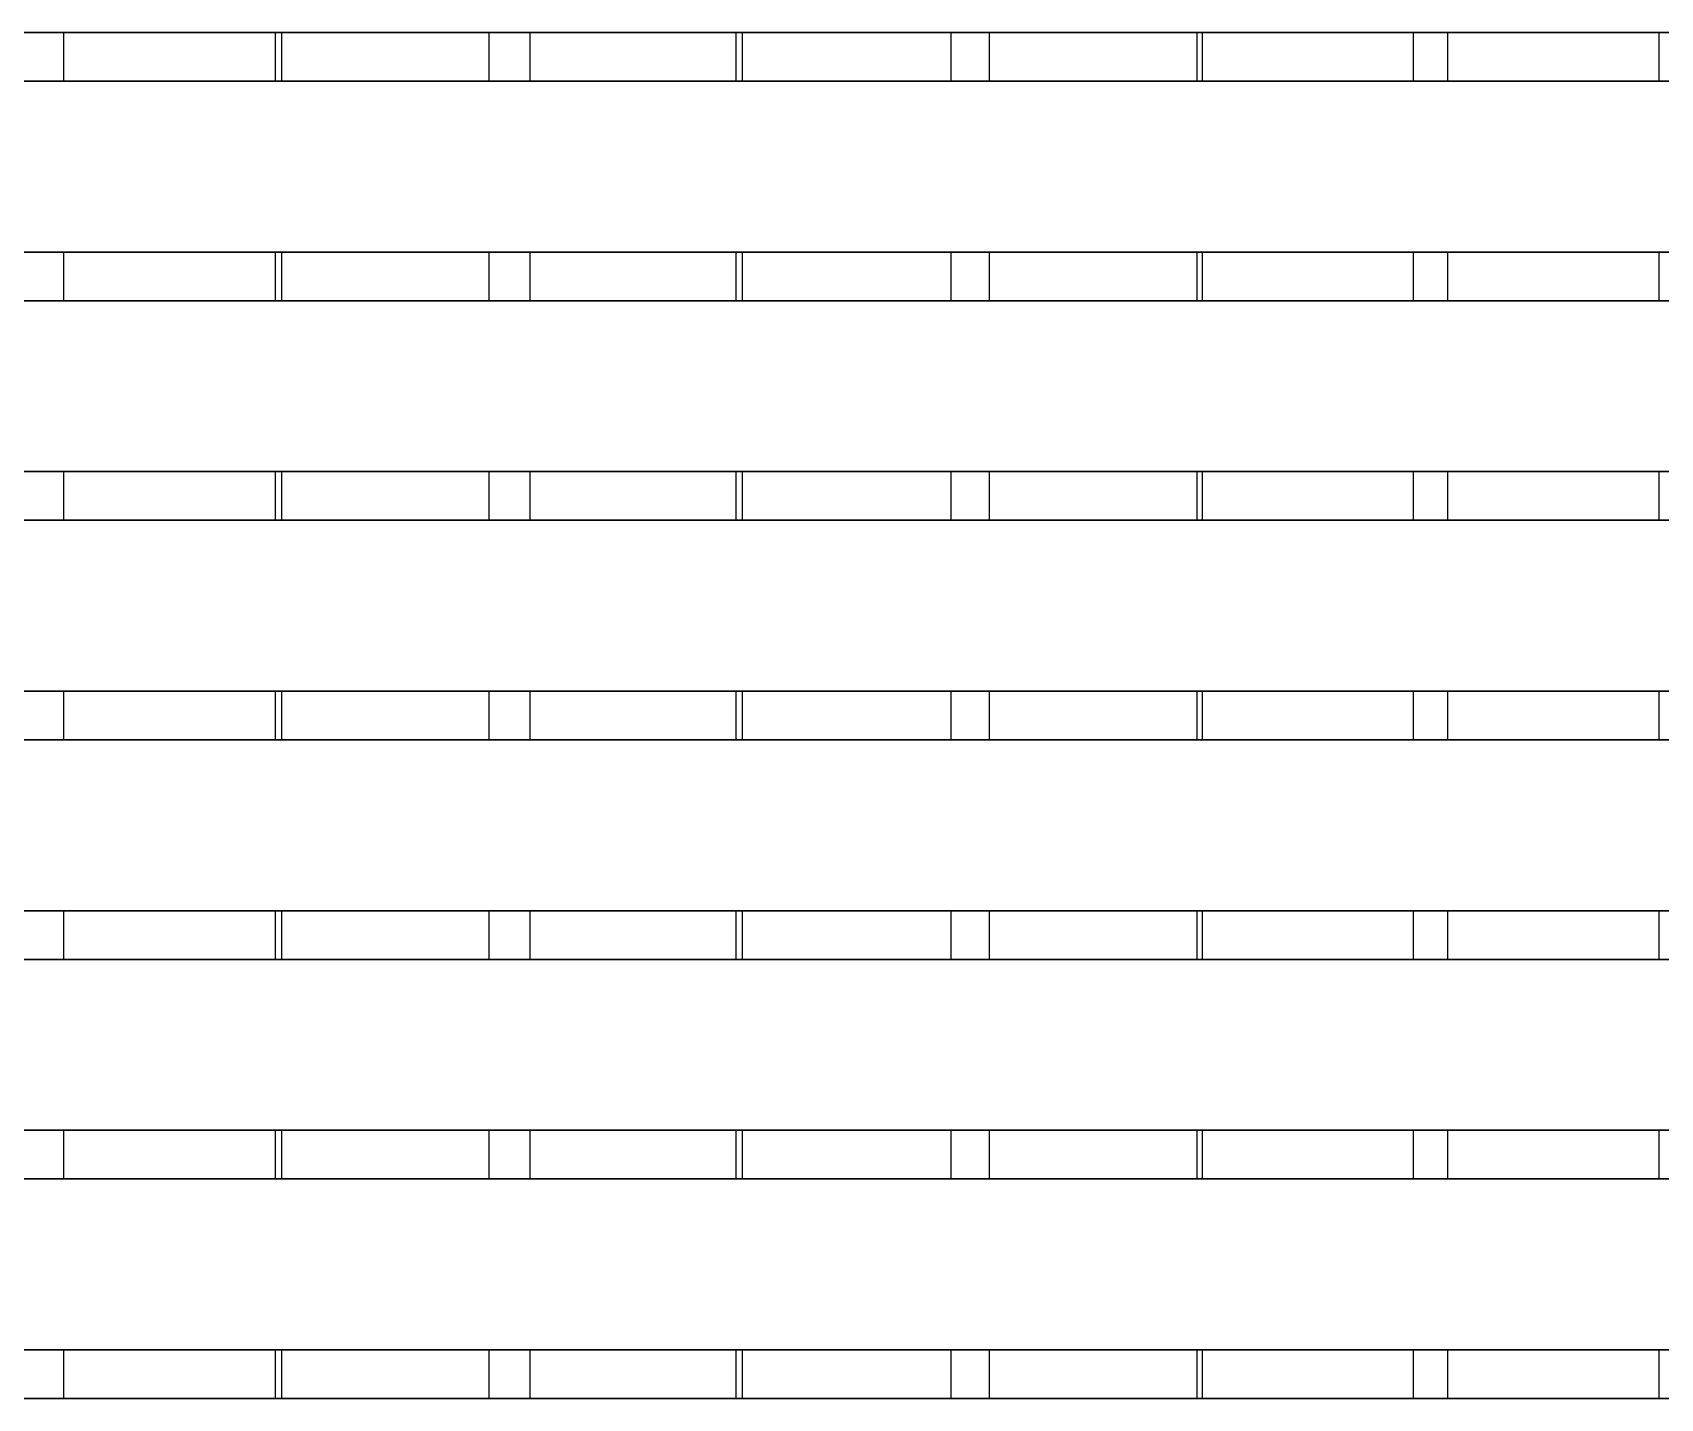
# Model space of a CAD drawing. Header units: inches. Extents: x -140 to 530, y -422 to 58.
# Drawn here: x 83.1 to 201.7, y -296.2 to -196.7 of the extents above; entities that cross this region are included whole.
import ezdxf

# ---------------------------------------------------------------- set-up
doc = ezdxf.new("R2010")
doc.units = ezdxf.units.IN
doc.header["$MEASUREMENT"] = 0
doc.layers.add('RT1', color=7, linetype='CONTINUOUS')

msp = doc.modelspace()

# ---------------------------------------------------------------- linework, layer by layer
at = {"layer": 'RT1'}
for points in [[(-93.87, -196.67, 132), (257.37, -196.67, 132), (257.37, -200.21, 132), (-93.87, -200.21, 132)], [(-93.87, -196.67, 132), (-93.87, -196.67, 133.46), (257.37, -196.67, 133.46), (257.37, -196.67, 132)], [(81.74, -196.67, 191.98), (303.75, -196.67, 118), (303.29, -196.67, 116.62), (81.28, -196.67, 190.59)], [(81.74, -200.21, 191.98), (303.75, -200.21, 118), (303.75, -196.67, 118), (81.74, -196.67, 191.98)], [(85.32, -196.67, 190.79), (100.75, -196.67, 132.37), (99.34, -196.67, 132), (83.91, -196.67, 190.41)], [(85.32, -200.21, 190.79), (100.75, -200.21, 132.37), (100.75, -196.67, 132.37), (85.32, -196.67, 190.79)], [(101.2, -200.21, 132.45), (116.33, -200.21, 180.43), (116.33, -196.67, 180.43), (101.2, -196.67, 132.45)], [(101.2, -196.67, 132.45), (116.33, -196.67, 180.43), (117.72, -196.67, 179.99), (102.59, -196.67, 132.01)], [(119.28, -196.67, 179.47), (134.31, -196.67, 132.45), (132.92, -196.67, 132.01), (117.89, -196.67, 179.02)], [(119.28, -200.21, 179.47), (134.31, -200.21, 132.45), (134.31, -196.67, 132.45), (119.28, -196.67, 179.47)], [(134.75, -200.21, 132.57), (149.98, -200.21, 169.24), (149.98, -196.67, 169.24), (134.75, -196.67, 132.57)], [(134.75, -196.67, 132.57), (149.98, -196.67, 169.24), (151.32, -196.67, 168.68), (136.09, -196.67, 132.01)], [(152.76, -196.67, 168.31), (167.9, -196.67, 132.58), (166.55, -196.67, 132.01), (151.42, -196.67, 167.74)], [(152.76, -200.21, 168.31), (167.9, -200.21, 132.58), (167.9, -196.67, 132.58), (152.76, -196.67, 168.31)], [(168.28, -200.21, 132.77), (183.68, -200.21, 158.01), (183.68, -196.67, 158.01), (168.28, -196.67, 132.77)], [(168.28, -196.67, 132.77), (183.68, -196.67, 158.01), (184.93, -196.67, 157.25), (169.53, -196.67, 132.02)], [(186.16, -196.67, 157.18), (201.58, -196.67, 132.78), (200.35, -196.67, 132), (184.93, -196.67, 156.41)], [(186.16, -200.21, 157.18), (201.58, -200.21, 132.78), (201.58, -196.67, 132.78), (186.16, -196.67, 157.18)], [(-93.87, -200.21, 132), (257.37, -200.21, 132), (257.37, -200.21, 133.46), (-93.87, -200.21, 133.46)], [(81.74, -200.21, 191.98), (81.28, -200.21, 190.59), (303.29, -200.21, 116.62), (303.75, -200.21, 118)], [(85.32, -200.21, 190.79), (83.91, -200.21, 190.41), (99.34, -200.21, 132), (100.75, -200.21, 132.37)], [(101.2, -200.21, 132.45), (102.59, -200.21, 132.01), (117.72, -200.21, 179.99), (116.33, -200.21, 180.43)], [(119.28, -200.21, 179.47), (117.89, -200.21, 179.02), (132.92, -200.21, 132.01), (134.31, -200.21, 132.45)], [(134.75, -200.21, 132.57), (136.09, -200.21, 132.01), (151.32, -200.21, 168.68), (149.98, -200.21, 169.24)], [(152.76, -200.21, 168.31), (151.42, -200.21, 167.74), (166.55, -200.21, 132.01), (167.9, -200.21, 132.58)], [(168.28, -200.21, 132.77), (169.53, -200.21, 132.02), (184.93, -200.21, 157.25), (183.68, -200.21, 158.01)], [(186.16, -200.21, 157.18), (184.93, -200.21, 156.41), (200.35, -200.21, 132), (201.58, -200.21, 132.78)], [(-93.87, -212.67, 132), (257.37, -212.67, 132), (257.37, -216.21, 132), (-93.87, -216.21, 132)], [(-93.87, -212.67, 132), (-93.87, -212.67, 133.46), (257.37, -212.67, 133.46), (257.37, -212.67, 132)], [(81.74, -212.67, 191.98), (303.75, -212.67, 118), (303.29, -212.67, 116.62), (81.28, -212.67, 190.59)], [(81.74, -216.21, 191.98), (303.75, -216.21, 118), (303.75, -212.67, 118), (81.74, -212.67, 191.98)], [(85.32, -212.67, 190.79), (100.75, -212.67, 132.37), (99.34, -212.67, 132), (83.91, -212.67, 190.41)], [(85.32, -216.21, 190.79), (100.75, -216.21, 132.37), (100.75, -212.67, 132.37), (85.32, -212.67, 190.79)], [(101.2, -216.21, 132.45), (116.33, -216.21, 180.43), (116.33, -212.67, 180.43), (101.2, -212.67, 132.45)], [(101.2, -212.67, 132.45), (116.33, -212.67, 180.43), (117.72, -212.67, 179.99), (102.59, -212.67, 132.01)], [(119.28, -212.67, 179.47), (134.31, -212.67, 132.45), (132.92, -212.67, 132.01), (117.89, -212.67, 179.02)], [(119.28, -216.21, 179.47), (134.31, -216.21, 132.45), (134.31, -212.67, 132.45), (119.28, -212.67, 179.47)], [(134.75, -216.21, 132.57), (149.98, -216.21, 169.24), (149.98, -212.67, 169.24), (134.75, -212.67, 132.57)], [(134.75, -212.67, 132.57), (149.98, -212.67, 169.24), (151.32, -212.67, 168.68), (136.09, -212.67, 132.01)], [(152.76, -212.67, 168.31), (167.9, -212.67, 132.58), (166.55, -212.67, 132.01), (151.42, -212.67, 167.74)], [(152.76, -216.21, 168.31), (167.9, -216.21, 132.58), (167.9, -212.67, 132.58), (152.76, -212.67, 168.31)], [(168.28, -216.21, 132.77), (183.68, -216.21, 158.01), (183.68, -212.67, 158.01), (168.28, -212.67, 132.77)], [(168.28, -212.67, 132.77), (183.68, -212.67, 158.01), (184.93, -212.67, 157.25), (169.53, -212.67, 132.02)], [(186.16, -212.67, 157.18), (201.58, -212.67, 132.78), (200.35, -212.67, 132), (184.93, -212.67, 156.41)], [(186.16, -216.21, 157.18), (201.58, -216.21, 132.78), (201.58, -212.67, 132.78), (186.16, -212.67, 157.18)], [(-93.87, -216.21, 132), (257.37, -216.21, 132), (257.37, -216.21, 133.46), (-93.87, -216.21, 133.46)], [(81.74, -216.21, 191.98), (81.28, -216.21, 190.59), (303.29, -216.21, 116.62), (303.75, -216.21, 118)], [(85.32, -216.21, 190.79), (83.91, -216.21, 190.41), (99.34, -216.21, 132), (100.75, -216.21, 132.37)], [(101.2, -216.21, 132.45), (102.59, -216.21, 132.01), (117.72, -216.21, 179.99), (116.33, -216.21, 180.43)], [(119.28, -216.21, 179.47), (117.89, -216.21, 179.02), (132.92, -216.21, 132.01), (134.31, -216.21, 132.45)], [(134.75, -216.21, 132.57), (136.09, -216.21, 132.01), (151.32, -216.21, 168.68), (149.98, -216.21, 169.24)], [(152.76, -216.21, 168.31), (151.42, -216.21, 167.74), (166.55, -216.21, 132.01), (167.9, -216.21, 132.58)], [(168.28, -216.21, 132.77), (169.53, -216.21, 132.02), (184.93, -216.21, 157.25), (183.68, -216.21, 158.01)], [(186.16, -216.21, 157.18), (184.93, -216.21, 156.41), (200.35, -216.21, 132), (201.58, -216.21, 132.78)], [(-93.87, -228.67, 132), (257.37, -228.67, 132), (257.37, -232.21, 132), (-93.87, -232.21, 132)], [(-93.87, -228.67, 132), (-93.87, -228.67, 133.46), (257.37, -228.67, 133.46), (257.37, -228.67, 132)], [(81.74, -228.67, 191.98), (303.75, -228.67, 118), (303.29, -228.67, 116.62), (81.28, -228.67, 190.59)], [(81.74, -232.21, 191.98), (303.75, -232.21, 118), (303.75, -228.67, 118), (81.74, -228.67, 191.98)], [(85.32, -228.67, 190.79), (100.75, -228.67, 132.37), (99.34, -228.67, 132), (83.91, -228.67, 190.41)], [(85.32, -232.21, 190.79), (100.75, -232.21, 132.37), (100.75, -228.67, 132.37), (85.32, -228.67, 190.79)], [(101.2, -232.21, 132.45), (116.33, -232.21, 180.43), (116.33, -228.67, 180.43), (101.2, -228.67, 132.45)], [(101.2, -228.67, 132.45), (116.33, -228.67, 180.43), (117.72, -228.67, 179.99), (102.59, -228.67, 132.01)], [(119.28, -228.67, 179.47), (134.31, -228.67, 132.45), (132.92, -228.67, 132.01), (117.89, -228.67, 179.02)], [(119.28, -232.21, 179.47), (134.31, -232.21, 132.45), (134.31, -228.67, 132.45), (119.28, -228.67, 179.47)], [(134.75, -232.21, 132.57), (149.98, -232.21, 169.24), (149.98, -228.67, 169.24), (134.75, -228.67, 132.57)], [(134.75, -228.67, 132.57), (149.98, -228.67, 169.24), (151.32, -228.67, 168.68), (136.09, -228.67, 132.01)], [(152.76, -228.67, 168.31), (167.9, -228.67, 132.58), (166.55, -228.67, 132.01), (151.42, -228.67, 167.74)], [(152.76, -232.21, 168.31), (167.9, -232.21, 132.58), (167.9, -228.67, 132.58), (152.76, -228.67, 168.31)], [(168.28, -232.21, 132.77), (183.68, -232.21, 158.01), (183.68, -228.67, 158.01), (168.28, -228.67, 132.77)], [(168.28, -228.67, 132.77), (183.68, -228.67, 158.01), (184.93, -228.67, 157.25), (169.53, -228.67, 132.02)], [(186.16, -228.67, 157.18), (201.58, -228.67, 132.78), (200.35, -228.67, 132), (184.93, -228.67, 156.41)], [(186.16, -232.21, 157.18), (201.58, -232.21, 132.78), (201.58, -228.67, 132.78), (186.16, -228.67, 157.18)], [(-93.87, -232.21, 132), (257.37, -232.21, 132), (257.37, -232.21, 133.46), (-93.87, -232.21, 133.46)], [(81.74, -232.21, 191.98), (81.28, -232.21, 190.59), (303.29, -232.21, 116.62), (303.75, -232.21, 118)], [(85.32, -232.21, 190.79), (83.91, -232.21, 190.41), (99.34, -232.21, 132), (100.75, -232.21, 132.37)], [(101.2, -232.21, 132.45), (102.59, -232.21, 132.01), (117.72, -232.21, 179.99), (116.33, -232.21, 180.43)], [(119.28, -232.21, 179.47), (117.89, -232.21, 179.02), (132.92, -232.21, 132.01), (134.31, -232.21, 132.45)], [(134.75, -232.21, 132.57), (136.09, -232.21, 132.01), (151.32, -232.21, 168.68), (149.98, -232.21, 169.24)], [(152.76, -232.21, 168.31), (151.42, -232.21, 167.74), (166.55, -232.21, 132.01), (167.9, -232.21, 132.58)], [(168.28, -232.21, 132.77), (169.53, -232.21, 132.02), (184.93, -232.21, 157.25), (183.68, -232.21, 158.01)], [(186.16, -232.21, 157.18), (184.93, -232.21, 156.41), (200.35, -232.21, 132), (201.58, -232.21, 132.78)], [(-93.87, -244.67, 132), (257.37, -244.67, 132), (257.37, -248.21, 132), (-93.87, -248.21, 132)], [(-93.87, -244.67, 132), (-93.87, -244.67, 133.46), (257.37, -244.67, 133.46), (257.37, -244.67, 132)], [(81.74, -244.67, 191.98), (303.75, -244.67, 118), (303.29, -244.67, 116.62), (81.28, -244.67, 190.59)], [(81.74, -248.21, 191.98), (303.75, -248.21, 118), (303.75, -244.67, 118), (81.74, -244.67, 191.98)], [(85.32, -244.67, 190.79), (100.75, -244.67, 132.37), (99.34, -244.67, 132), (83.91, -244.67, 190.41)], [(85.32, -248.21, 190.79), (100.75, -248.21, 132.37), (100.75, -244.67, 132.37), (85.32, -244.67, 190.79)], [(101.2, -248.21, 132.45), (116.33, -248.21, 180.43), (116.33, -244.67, 180.43), (101.2, -244.67, 132.45)], [(101.2, -244.67, 132.45), (116.33, -244.67, 180.43), (117.72, -244.67, 179.99), (102.59, -244.67, 132.01)], [(119.28, -244.67, 179.47), (134.31, -244.67, 132.45), (132.92, -244.67, 132.01), (117.89, -244.67, 179.02)], [(119.28, -248.21, 179.47), (134.31, -248.21, 132.45), (134.31, -244.67, 132.45), (119.28, -244.67, 179.47)], [(134.75, -248.21, 132.57), (149.98, -248.21, 169.24), (149.98, -244.67, 169.24), (134.75, -244.67, 132.57)], [(134.75, -244.67, 132.57), (149.98, -244.67, 169.24), (151.32, -244.67, 168.68), (136.09, -244.67, 132.01)], [(152.76, -244.67, 168.31), (167.9, -244.67, 132.58), (166.55, -244.67, 132.01), (151.42, -244.67, 167.74)], [(152.76, -248.21, 168.31), (167.9, -248.21, 132.58), (167.9, -244.67, 132.58), (152.76, -244.67, 168.31)], [(168.28, -248.21, 132.77), (183.68, -248.21, 158.01), (183.68, -244.67, 158.01), (168.28, -244.67, 132.77)], [(168.28, -244.67, 132.77), (183.68, -244.67, 158.01), (184.93, -244.67, 157.25), (169.53, -244.67, 132.02)], [(186.16, -244.67, 157.18), (201.58, -244.67, 132.78), (200.35, -244.67, 132), (184.93, -244.67, 156.41)], [(186.16, -248.21, 157.18), (201.58, -248.21, 132.78), (201.58, -244.67, 132.78), (186.16, -244.67, 157.18)], [(-93.87, -248.21, 132), (257.37, -248.21, 132), (257.37, -248.21, 133.46), (-93.87, -248.21, 133.46)], [(81.74, -248.21, 191.98), (81.28, -248.21, 190.59), (303.29, -248.21, 116.62), (303.75, -248.21, 118)], [(85.32, -248.21, 190.79), (83.91, -248.21, 190.41), (99.34, -248.21, 132), (100.75, -248.21, 132.37)], [(101.2, -248.21, 132.45), (102.59, -248.21, 132.01), (117.72, -248.21, 179.99), (116.33, -248.21, 180.43)], [(119.28, -248.21, 179.47), (117.89, -248.21, 179.02), (132.92, -248.21, 132.01), (134.31, -248.21, 132.45)], [(134.75, -248.21, 132.57), (136.09, -248.21, 132.01), (151.32, -248.21, 168.68), (149.98, -248.21, 169.24)], [(152.76, -248.21, 168.31), (151.42, -248.21, 167.74), (166.55, -248.21, 132.01), (167.9, -248.21, 132.58)], [(168.28, -248.21, 132.77), (169.53, -248.21, 132.02), (184.93, -248.21, 157.25), (183.68, -248.21, 158.01)], [(186.16, -248.21, 157.18), (184.93, -248.21, 156.41), (200.35, -248.21, 132), (201.58, -248.21, 132.78)], [(-93.87, -260.67, 132), (257.37, -260.67, 132), (257.37, -264.21, 132), (-93.87, -264.21, 132)], [(-93.87, -260.67, 132), (-93.87, -260.67, 133.46), (257.37, -260.67, 133.46), (257.37, -260.67, 132)], [(81.74, -260.67, 191.98), (303.75, -260.67, 118), (303.29, -260.67, 116.62), (81.28, -260.67, 190.59)], [(81.74, -264.21, 191.98), (303.75, -264.21, 118), (303.75, -260.67, 118), (81.74, -260.67, 191.98)], [(85.32, -260.67, 190.79), (100.75, -260.67, 132.37), (99.34, -260.67, 132), (83.91, -260.67, 190.41)], [(85.32, -264.21, 190.79), (100.75, -264.21, 132.37), (100.75, -260.67, 132.37), (85.32, -260.67, 190.79)], [(101.2, -264.21, 132.45), (116.33, -264.21, 180.43), (116.33, -260.67, 180.43), (101.2, -260.67, 132.45)], [(101.2, -260.67, 132.45), (116.33, -260.67, 180.43), (117.72, -260.67, 179.99), (102.59, -260.67, 132.01)], [(119.28, -260.67, 179.47), (134.31, -260.67, 132.45), (132.92, -260.67, 132.01), (117.89, -260.67, 179.02)], [(119.28, -264.21, 179.47), (134.31, -264.21, 132.45), (134.31, -260.67, 132.45), (119.28, -260.67, 179.47)], [(134.75, -264.21, 132.57), (149.98, -264.21, 169.24), (149.98, -260.67, 169.24), (134.75, -260.67, 132.57)], [(134.75, -260.67, 132.57), (149.98, -260.67, 169.24), (151.32, -260.67, 168.68), (136.09, -260.67, 132.01)], [(152.76, -260.67, 168.31), (167.9, -260.67, 132.58), (166.55, -260.67, 132.01), (151.42, -260.67, 167.74)], [(152.76, -264.21, 168.31), (167.9, -264.21, 132.58), (167.9, -260.67, 132.58), (152.76, -260.67, 168.31)], [(168.28, -264.21, 132.77), (183.68, -264.21, 158.01), (183.68, -260.67, 158.01), (168.28, -260.67, 132.77)], [(168.28, -260.67, 132.77), (183.68, -260.67, 158.01), (184.93, -260.67, 157.25), (169.53, -260.67, 132.02)], [(186.16, -260.67, 157.18), (201.58, -260.67, 132.78), (200.35, -260.67, 132), (184.93, -260.67, 156.41)], [(186.16, -264.21, 157.18), (201.58, -264.21, 132.78), (201.58, -260.67, 132.78), (186.16, -260.67, 157.18)], [(-93.87, -264.21, 132), (257.37, -264.21, 132), (257.37, -264.21, 133.46), (-93.87, -264.21, 133.46)], [(81.74, -264.21, 191.98), (81.28, -264.21, 190.59), (303.29, -264.21, 116.62), (303.75, -264.21, 118)], [(85.32, -264.21, 190.79), (83.91, -264.21, 190.41), (99.34, -264.21, 132), (100.75, -264.21, 132.37)], [(101.2, -264.21, 132.45), (102.59, -264.21, 132.01), (117.72, -264.21, 179.99), (116.33, -264.21, 180.43)], [(119.28, -264.21, 179.47), (117.89, -264.21, 179.02), (132.92, -264.21, 132.01), (134.31, -264.21, 132.45)], [(134.75, -264.21, 132.57), (136.09, -264.21, 132.01), (151.32, -264.21, 168.68), (149.98, -264.21, 169.24)], [(152.76, -264.21, 168.31), (151.42, -264.21, 167.74), (166.55, -264.21, 132.01), (167.9, -264.21, 132.58)], [(168.28, -264.21, 132.77), (169.53, -264.21, 132.02), (184.93, -264.21, 157.25), (183.68, -264.21, 158.01)], [(186.16, -264.21, 157.18), (184.93, -264.21, 156.41), (200.35, -264.21, 132), (201.58, -264.21, 132.78)], [(-93.87, -276.67, 132), (257.37, -276.67, 132), (257.37, -280.21, 132), (-93.87, -280.21, 132)], [(-93.87, -276.67, 132), (-93.87, -276.67, 133.46), (257.37, -276.67, 133.46), (257.37, -276.67, 132)], [(81.74, -276.67, 191.98), (303.75, -276.67, 118), (303.29, -276.67, 116.62), (81.28, -276.67, 190.59)], [(81.74, -280.21, 191.98), (303.75, -280.21, 118), (303.75, -276.67, 118), (81.74, -276.67, 191.98)], [(85.32, -276.67, 190.79), (100.75, -276.67, 132.37), (99.34, -276.67, 132), (83.91, -276.67, 190.41)], [(85.32, -280.21, 190.79), (100.75, -280.21, 132.37), (100.75, -276.67, 132.37), (85.32, -276.67, 190.79)], [(101.2, -280.21, 132.45), (116.33, -280.21, 180.43), (116.33, -276.67, 180.43), (101.2, -276.67, 132.45)], [(101.2, -276.67, 132.45), (116.33, -276.67, 180.43), (117.72, -276.67, 179.99), (102.59, -276.67, 132.01)], [(119.28, -276.67, 179.47), (134.31, -276.67, 132.45), (132.92, -276.67, 132.01), (117.89, -276.67, 179.02)], [(119.28, -280.21, 179.47), (134.31, -280.21, 132.45), (134.31, -276.67, 132.45), (119.28, -276.67, 179.47)], [(134.75, -280.21, 132.57), (149.98, -280.21, 169.24), (149.98, -276.67, 169.24), (134.75, -276.67, 132.57)], [(134.75, -276.67, 132.57), (149.98, -276.67, 169.24), (151.32, -276.67, 168.68), (136.09, -276.67, 132.01)], [(152.76, -276.67, 168.31), (167.9, -276.67, 132.58), (166.55, -276.67, 132.01), (151.42, -276.67, 167.74)], [(152.76, -280.21, 168.31), (167.9, -280.21, 132.58), (167.9, -276.67, 132.58), (152.76, -276.67, 168.31)], [(168.28, -280.21, 132.77), (183.68, -280.21, 158.01), (183.68, -276.67, 158.01), (168.28, -276.67, 132.77)], [(168.28, -276.67, 132.77), (183.68, -276.67, 158.01), (184.93, -276.67, 157.25), (169.53, -276.67, 132.02)], [(186.16, -276.67, 157.18), (201.58, -276.67, 132.78), (200.35, -276.67, 132), (184.93, -276.67, 156.41)], [(186.16, -280.21, 157.18), (201.58, -280.21, 132.78), (201.58, -276.67, 132.78), (186.16, -276.67, 157.18)], [(-93.87, -280.21, 132), (257.37, -280.21, 132), (257.37, -280.21, 133.46), (-93.87, -280.21, 133.46)], [(81.74, -280.21, 191.98), (81.28, -280.21, 190.59), (303.29, -280.21, 116.62), (303.75, -280.21, 118)], [(85.32, -280.21, 190.79), (83.91, -280.21, 190.41), (99.34, -280.21, 132), (100.75, -280.21, 132.37)], [(101.2, -280.21, 132.45), (102.59, -280.21, 132.01), (117.72, -280.21, 179.99), (116.33, -280.21, 180.43)], [(119.28, -280.21, 179.47), (117.89, -280.21, 179.02), (132.92, -280.21, 132.01), (134.31, -280.21, 132.45)], [(134.75, -280.21, 132.57), (136.09, -280.21, 132.01), (151.32, -280.21, 168.68), (149.98, -280.21, 169.24)], [(152.76, -280.21, 168.31), (151.42, -280.21, 167.74), (166.55, -280.21, 132.01), (167.9, -280.21, 132.58)], [(168.28, -280.21, 132.77), (169.53, -280.21, 132.02), (184.93, -280.21, 157.25), (183.68, -280.21, 158.01)], [(186.16, -280.21, 157.18), (184.93, -280.21, 156.41), (200.35, -280.21, 132), (201.58, -280.21, 132.78)], [(-93.87, -292.67, 132), (257.37, -292.67, 132), (257.37, -296.21, 132), (-93.87, -296.21, 132)], [(-93.87, -292.67, 132), (-93.87, -292.67, 133.46), (257.37, -292.67, 133.46), (257.37, -292.67, 132)], [(81.74, -292.67, 191.98), (303.75, -292.67, 118), (303.29, -292.67, 116.62), (81.28, -292.67, 190.59)], [(81.74, -296.21, 191.98), (303.75, -296.21, 118), (303.75, -292.67, 118), (81.74, -292.67, 191.98)], [(85.32, -292.67, 190.79), (100.75, -292.67, 132.37), (99.34, -292.67, 132), (83.91, -292.67, 190.41)], [(85.32, -296.21, 190.79), (100.75, -296.21, 132.37), (100.75, -292.67, 132.37), (85.32, -292.67, 190.79)], [(101.2, -296.21, 132.45), (116.33, -296.21, 180.43), (116.33, -292.67, 180.43), (101.2, -292.67, 132.45)], [(101.2, -292.67, 132.45), (116.33, -292.67, 180.43), (117.72, -292.67, 179.99), (102.59, -292.67, 132.01)], [(119.28, -292.67, 179.47), (134.31, -292.67, 132.45), (132.92, -292.67, 132.01), (117.89, -292.67, 179.02)], [(119.28, -296.21, 179.47), (134.31, -296.21, 132.45), (134.31, -292.67, 132.45), (119.28, -292.67, 179.47)], [(134.75, -296.21, 132.57), (149.98, -296.21, 169.24), (149.98, -292.67, 169.24), (134.75, -292.67, 132.57)], [(134.75, -292.67, 132.57), (149.98, -292.67, 169.24), (151.32, -292.67, 168.68), (136.09, -292.67, 132.01)], [(152.76, -292.67, 168.31), (167.9, -292.67, 132.58), (166.55, -292.67, 132.01), (151.42, -292.67, 167.74)], [(152.76, -296.21, 168.31), (167.9, -296.21, 132.58), (167.9, -292.67, 132.58), (152.76, -292.67, 168.31)], [(168.28, -296.21, 132.77), (183.68, -296.21, 158.01), (183.68, -292.67, 158.01), (168.28, -292.67, 132.77)], [(168.28, -292.67, 132.77), (183.68, -292.67, 158.01), (184.93, -292.67, 157.25), (169.53, -292.67, 132.02)], [(186.16, -292.67, 157.18), (201.58, -292.67, 132.78), (200.35, -292.67, 132), (184.93, -292.67, 156.41)], [(186.16, -296.21, 157.18), (201.58, -296.21, 132.78), (201.58, -292.67, 132.78), (186.16, -292.67, 157.18)], [(-93.87, -296.21, 132), (257.37, -296.21, 132), (257.37, -296.21, 133.46), (-93.87, -296.21, 133.46)], [(81.74, -296.21, 191.98), (81.28, -296.21, 190.59), (303.29, -296.21, 116.62), (303.75, -296.21, 118)], [(85.32, -296.21, 190.79), (83.91, -296.21, 190.41), (99.34, -296.21, 132), (100.75, -296.21, 132.37)], [(101.2, -296.21, 132.45), (102.59, -296.21, 132.01), (117.72, -296.21, 179.99), (116.33, -296.21, 180.43)], [(119.28, -296.21, 179.47), (117.89, -296.21, 179.02), (132.92, -296.21, 132.01), (134.31, -296.21, 132.45)], [(134.75, -296.21, 132.57), (136.09, -296.21, 132.01), (151.32, -296.21, 168.68), (149.98, -296.21, 169.24)], [(152.76, -296.21, 168.31), (151.42, -296.21, 167.74), (166.55, -296.21, 132.01), (167.9, -296.21, 132.58)], [(168.28, -296.21, 132.77), (169.53, -296.21, 132.02), (184.93, -296.21, 157.25), (183.68, -296.21, 158.01)], [(186.16, -296.21, 157.18), (184.93, -296.21, 156.41), (200.35, -296.21, 132), (201.58, -296.21, 132.78)]]:
    msp.add_3dface(points, dxfattribs=at)

doc.saveas('drawing.dxf')
